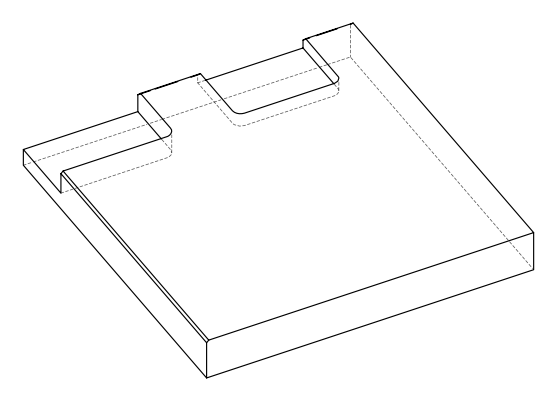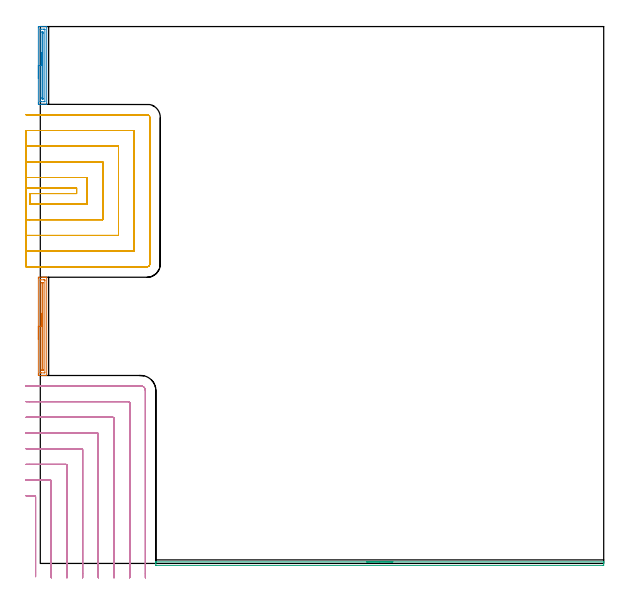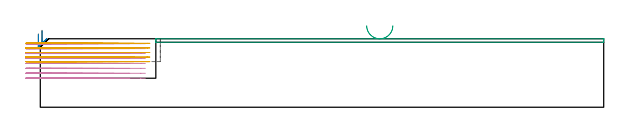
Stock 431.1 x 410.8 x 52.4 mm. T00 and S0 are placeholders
(PLAN: 5 operations, 1 tool changes, 45.1 min)
(1 AREA_MILL | FG_CHAMFER_SURFACE | UGT0205_001 | 1.97 min | 1706 mm3)
(2 AREA_MILL_1 | FG_CHAMFER_SURFACE_1 | UGT0205_001 | 1.59 min | 1303 mm3)
(3 AREA_MILL_2 | FG_CHAMFER_SURFACE_2 | UGT0205_001 | 2.9 min | 1255 mm3)
(4 MILL_CORNER_NOTCH_RECTANGULAR | CORNER_NOTCH_RECTANGULAR | UGT0201_008 | Follow Part, ap 4, ae 75% | 21.51 min | 382984 mm3)
(5 MILL_SLOT | SLOT_PARTIAL_RECTANGULAR | UGT0201_008 | Follow Part, ap 4, ae 75% | 17.11 min | 211652 mm3)
(TOOL UGT0205_001 | Chamfer Mill 20 x 3 x 45 deg. | D20 FL50 Z2)
(TOOL UGT0201_008 | End Mill 16 mm | D16 FL32 Z4)
(OP 1 AREA_MILL)
G17 G21 G94 G90
T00 M6
G54
G17 G0 G90 X-1.5 Y171.4 S1061 M3
G43 Z62.4 H0
Z56.
G94 G1 Y171.438 Z55.128 F250.
Y171.552 Z54.263
Y171.741 Z53.412
Y172.003 Z52.58
Y172.337 Z51.774
Y172.74 Z51.
Y173.208 Z50.264
Y173.74 Z49.572
Y174.329 Z48.929
Y174.972 Z48.34
Y175.664 Z47.808
Y176.4 Z47.34
Y177.174 Z46.937
Y177.98 Z46.603
Y178.812 Z46.341
Y179.664 Z46.152
Y180.528 Z46.038
Y181.4 Z46.
Y218.053
X-1.499 Y218.405 Z46.001
X-1.493 Y218.938 Z46.004
X-1.491 Y218.992 Z46.005
X-0.963 Y219. Z46.533
X1.7 Z49.194
X2.291 Z49.788
X2.588 Z50.084
X3.179 Z50.675
X3.475 Z50.97
X4.068 Z51.567
X4.363 Z51.862
X4.542 Z52.041
X4.857 Y218.99 Z52.349
X4.873 Y218.978 Z52.365
X4.896 Y218.951 Z52.39
X4.9 Y218.851 Z52.4
Y143.949
X4.896 Y143.849 Z52.39
X4.873 Y143.822 Z52.365
X4.858 Y143.81 Z52.349
X4.541 Y143.8 Z52.04
X4.068 Z51.567
X3.475 Z50.97
X2.291 Z49.788
X1.7 Z49.194
X-0.963 Y143.801 Z46.533
X-1.205 Y143.803 Z46.291
X-1.491 Y143.808 Z46.005
X-1.493 Y143.862 Z46.004
X-1.498 Y144.395 Z46.002
X-1.5 Y144.935 Z46.
Y181.4
X-0.086 Z47.414
Y216.632
X-0.075 Y216.99 Z47.425
X0.437 Y216.999 Z47.937
X2.588 Y217. Z50.088
X3.101 Y216.998 Z50.601
X3.475 Y216.99 Z50.975
X3.485 Y216.622 Z50.985
X3.486 Y216.611 Z50.986
Y146.168
X3.475 Y145.81 Z50.975
X2.962 Y145.802 Z50.462
X0.812 Y145.8 Z48.312
X0.299 Y145.802 Z47.799
X-0.075 Y145.81 Z47.425
X-0.086 Y146.178 Z47.414
Y146.189
Y181.4
X1.328 Z48.828
X1.329 Y214.32 Z48.829
X1.33 Y214.838 Z48.83
X1.332 Y214.932 Z48.832
X1.335 Y214.976 Z48.835
X1.338 Y214.99 Z48.838
X1.379 Y214.993 Z48.879
X1.54 Y214.999 Z49.04
X1.7 Z49.2
X1.861 Y214.998 Z49.361
X1.968 Y214.995 Z49.468
X2.052 Y214.99 Z49.552
X2.065 Y214.978 Z49.565
X2.067 Y214.962 Z49.567
X2.069 Y214.838 Z49.569
X2.071 Y214.466 Z49.571
Y148.48
X2.07 Y147.962 Z49.57
X2.068 Y147.869 Z49.568
X2.065 Y147.824 Z49.565
X2.062 Y147.81 Z49.562
X2.021 Y147.807 Z49.521
X1.86 Y147.801 Z49.36
X1.7 Z49.2
X1.539 Y147.802 Z49.039
X1.432 Y147.805 Z48.932
X1.348 Y147.81 Z48.848
X1.335 Y147.822 Z48.835
X1.333 Y147.838 Z48.833
X1.331 Y147.962 Z48.831
X1.329 Y148.335 Z48.829
X1.328 Y181.4 Z48.828
Y182.272 Z48.866
Y183.136 Z48.98
Y183.988 Z49.169
Y184.82 Z49.431
Y185.626 Z49.765
Y186.4 Z50.168
Y187.136 Z50.637
Y187.828 Z51.168
Y188.471 Z51.757
Y189.06 Z52.401
Y189.592 Z53.093
Y190.06 Z53.828
Y190.463 Z54.602
Y190.797 Z55.408
Y191.059 Z56.24
Y191.248 Z57.092
Y191.362 Z57.957
Y191.4 Z58.828
G0 Z62.4
M5
M2
(OP 2 AREA_MILL_1)
G17 G21 G94 G90
T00 M6
G54
G17 G0 G90 X-1.5 Y371.05 S1061 M3
G43 Z62.4 H0
Z56.
G94 G1 Y371.088 Z55.128 F250.
Y371.202 Z54.263
Y371.391 Z53.412
Y371.653 Z52.58
Y371.987 Z51.774
Y372.39 Z51.
Y372.858 Z50.264
Y373.39 Z49.572
Y373.979 Z48.929
Y374.622 Z48.34
Y375.314 Z47.808
Y376.05 Z47.34
Y376.824 Z46.937
Y377.63 Z46.603
Y378.462 Z46.341
Y379.313 Z46.152
Y380.178 Z46.038
Y381.05 Z46.
Y409.936
X-1.498 Y410.286 Z46.002
X-1.491 Y410.793 Z46.005
X-1.475 Y410.797 Z46.021
X-0.963 Y410.8 Z46.532
X-0.59 Z46.904
X-0.075 Z47.419
X0.67 Z48.168
X0.812 Z48.31
X4.728 Z52.226
X4.886 Y410.793 Z52.38
X4.896 Y410.791 Z52.39
X4.9 Y410.729 Z52.4
Y351.371
X4.896 Y351.309 Z52.39
X4.886 Y351.307 Z52.38
X4.727 Y351.3 Z52.226
X0.67 Z48.168
X-0.075 Z47.419
X-1.206 Y351.301 Z46.289
X-1.475 Y351.303 Z46.02
X-1.491 Y351.307 Z46.005
X-1.497 Y351.814 Z46.003
X-1.5 Y352.35 Z46.
Y381.05
X-0.086 Z47.414
X-0.085 Y408.524 Z47.415
X-0.075 Y408.79 Z47.425
X0.527 Y408.798 Z48.027
X2.588 Y408.799 Z50.088
X3.191 Y408.797 Z50.691
X3.475 Y408.79 Z50.975
X3.485 Y408.514 Z50.985
X3.486 Y408.504 Z50.986
X3.485 Y353.576 Z50.985
X3.475 Y353.31 Z50.975
X2.873 Y353.301 Z50.373
X0.812 Z48.312
X0.208 Y353.303 Z47.708
X-0.075 Y353.31 Z47.425
X-0.085 Y353.586 Z47.415
X-0.086 Y353.596 Z47.414
Y381.05
X1.328 Z48.828
X1.329 Y406.226 Z48.829
X1.333 Y406.742 Z48.833
X1.335 Y406.779 Z48.835
X1.468 Y406.792 Z48.968
X1.584 Y406.798 Z49.084
X1.643 Y406.799 Z49.143
X1.7 Y406.793 Z49.2
X2.064 Y406.742 Z49.564
X2.069 Y406.374 Z49.569
X2.071 Y405.856 Z49.571
Y405.485
Y355.874
X2.067 Y355.358 Z49.567
X2.065 Y355.321 Z49.565
X1.932 Y355.308 Z49.432
X1.816 Y355.302 Z49.316
X1.757 Y355.301 Z49.257
X1.7 Y355.307 Z49.2
X1.335 Y355.358 Z48.835
X1.331 Y355.726 Z48.831
X1.329 Y356.244 Z48.829
X1.328 Y356.615 Z48.828
Y381.05
Y381.922 Z48.866
Y382.786 Z48.98
Y383.638 Z49.169
Y384.47 Z49.432
Y385.276 Z49.765
Y386.05 Z50.168
Y386.786 Z50.637
Y387.478 Z51.168
Y388.121 Z51.757
Y388.71 Z52.401
Y389.241 Z53.093
Y389.71 Z53.828
Y390.113 Z54.602
Y390.447 Z55.408
Y390.709 Z56.24
Y390.898 Z57.092
Y391.012 Z57.957
Y391.05 Z58.828
G0 Z62.4
M5
M2
(OP 3 AREA_MILL_2)
G17 G21 G94 G90
T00 M6
G54
G17 G0 G90 X249.75 Y1.199 S1061 M3
G43 Z62.4 H0
Z62.399
G94 G1 X249.788 Z61.527 F250.
X249.902 Z60.662
X250.091 Z59.811
X250.353 Z58.979
X250.687 Z58.173
X251.09 Z57.399
X251.559 Z56.663
X252.09 Z55.971
X252.679 Z55.328
X253.322 Z54.738
X254.014 Z54.207
X254.75 Z53.739
X255.524 Z53.336
X256.33 Z53.002
X257.162 Z52.74
X258.014 Z52.551
X258.879 Z52.437
X259.75 Z52.399
X430.922 Y1.198 Z52.398
X431.015 Y1.2 Z52.395
X431.097 Y1.194 Z52.385
X431.1 Z52.384
Y0.827 Z52.027
Y0.553 Z51.753
Y-0.15 Z51.045
Y-1.384 Z49.813
X431.097 Y-1.491 Z49.705
X430.685 Y-1.5 Z49.7
X89.025
X88.814 Y-1.498 Z49.702
X88.403 Y-1.491 Z49.705
X88.4 Y-1.384 Z49.813
Y-0.15 Z51.045
Y0.553 Z51.753
Y0.828 Z52.027
X88.406 Y1.19 Z52.381
X88.408 Y1.197 Z52.388
X88.578 Y1.2 Z52.4
X259.75 Y1.199 Z52.399
X260.622 Z52.437
X261.487 Z52.551
X262.338 Z52.74
X263.17 Z53.002
X263.976 Z53.336
X264.75 Z53.739
X265.486 Z54.207
X266.178 Z54.738
X266.821 Z55.328
X267.411 Z55.971
X267.942 Z56.663
X268.41 Z57.399
X268.813 Z58.173
X269.147 Z58.979
X269.409 Z59.811
X269.598 Z60.662
X269.712 Z61.527
X269.75 Z62.399
G0 Z62.4
M5
M2
(OP 4 MILL_CORNER_NOTCH_RECTANGULAR)
G17 G21 G94 G90
T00 M6
G54
G17 G0 G90 X-3.6 Y-10.144 S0 M3
G43 Z62.4 H0
Z48.625
G94 G1 Y-7.144 F250.
Y51.007 F500.
G3 X-4.393 Y51.8 R0.8
G1 X-8.
X-11. F250.
G0 Z62.4
X8.4 Y-11.
Z48.625
G1 Y-8.
Y63.006 F500.
G3 X7.606 Y63.8 R0.8
G1 X-8.
X-11. F250.
G0 Z62.4
X20.4 Y-11.
Z48.625
G1 Y-8.
Y75.006 F500.
G3 X19.606 Y75.8 R0.8
G1 X-8.
X-11. F250.
G0 Z62.4
X32.4 Y-11.
Z48.625
G1 Y-8.
Y87.005 F500.
G3 X31.605 Y87.8 R0.8
G1 X-8.
X-11. F250.
G0 Z62.4
X44.4 Y-11.
Z48.625
G1 Y-8.
Y99.005 F500.
G3 X43.605 Y99.8 R0.8
G1 X-8.
X-11. F250.
G0 Z62.4
X56.4 Y-11.
Z48.625
G1 Y-8.
Y111.005 F500.
G3 X55.605 Y111.8 R0.8
G1 X-8.
X-11. F250.
G0 Z62.4
X68.4 Y-11.
Z48.625
G1 Y-8.
Y123.004 F500.
G3 X67.604 Y123.8 R0.8
G1 X-8.
X-11. F250.
G0 Z62.4
X80.4 Y-11.
Z48.625
G1 Y-8.
Y132.3 F500.
G3 X76.9 Y135.8 R3.5
G1 X-8.
X-11. F250.
G0 Z62.4
X-3.6 Y-10.144
Z44.85
G1 Y-7.144
Y51.007 F500.
G3 X-4.393 Y51.8 R0.8
G1 X-8.
X-11. F250.
G0 Z62.4
X8.4 Y-11.
Z44.85
G1 Y-8.
Y63.006 F500.
G3 X7.606 Y63.8 R0.8
G1 X-8.
X-11. F250.
G0 Z62.4
X20.4 Y-11.
Z44.85
G1 Y-8.
Y75.006 F500.
G3 X19.606 Y75.8 R0.8
G1 X-8.
X-11. F250.
G0 Z62.4
X32.4 Y-11.
Z44.85
G1 Y-8.
Y87.005 F500.
G3 X31.605 Y87.8 R0.8
G1 X-8.
X-11. F250.
G0 Z62.4
X44.4 Y-11.
Z44.85
G1 Y-8.
Y99.005 F500.
G3 X43.605 Y99.8 R0.8
G1 X-8.
X-11. F250.
G0 Z62.4
X56.4 Y-11.
Z44.85
G1 Y-8.
Y111.005 F500.
G3 X55.605 Y111.8 R0.8
G1 X-8.
X-11. F250.
G0 Z62.4
X68.4 Y-11.
Z44.85
G1 Y-8.
Y123.005 F500.
G3 X67.605 Y123.8 R0.8
G1 X-8.
X-11. F250.
G0 Z62.4
X80.4 Y-11.
Z44.85
G1 Y-8.
Y132.3 F500.
G3 X76.9 Y135.8 R3.5
G1 X-8.
X-11. F250.
G0 Z62.4
X-3.6 Y-10.144
Z41.075
G1 Y-7.144
Y51.007 F500.
G3 X-4.393 Y51.8 R0.8
G1 X-8.
X-11. F250.
G0 Z62.4
X8.4 Y-11.
Z41.075
G1 Y-8.
Y63.006 F500.
G3 X7.606 Y63.8 R0.8
G1 X-8.
X-11. F250.
G0 Z62.4
X20.4 Y-11.
Z41.075
G1 Y-8.
Y75.006 F500.
G3 X19.606 Y75.8 R0.8
G1 X-8.
X-11. F250.
G0 Z62.4
X32.4 Y-11.
Z41.075
G1 Y-8.
Y87.005 F500.
G3 X31.605 Y87.8 R0.8
G1 X-8.
X-11. F250.
G0 Z62.4
X44.4 Y-11.
Z41.075
G1 Y-8.
Y99.005 F500.
G3 X43.605 Y99.8 R0.8
G1 X-8.
X-11. F250.
G0 Z62.4
X56.4 Y-11.
Z41.075
G1 Y-8.
Y111.005 F500.
G3 X55.605 Y111.8 R0.8
G1 X-8.
X-11. F250.
G0 Z62.4
X68.4 Y-11.
Z41.075
G1 Y-8.
Y123.005 F500.
G3 X67.605 Y123.8 R0.8
G1 X-8.
X-11. F250.
G0 Z62.4
X80.4 Y-11.
Z41.075
G1 Y-8.
Y132.3 F500.
G3 X76.9 Y135.8 R3.5
G1 X-8.
X-11. F250.
G0 Z62.4
X-3.6 Y-10.144
Z37.3
G1 Y-7.144
Y51.007 F500.
G3 X-4.393 Y51.8 R0.8
G1 X-8.
X-11. F250.
G0 Z62.4
X8.4 Y-11.
Z37.3
G1 Y-8.
Y63.006 F500.
G3 X7.606 Y63.8 R0.8
G1 X-8.
X-11. F250.
G0 Z62.4
X20.4 Y-11.
Z37.3
G1 Y-8.
Y75.006 F500.
G3 X19.606 Y75.8 R0.8
G1 X-8.
X-11. F250.
G0 Z62.4
X32.4 Y-11.
Z37.3
G1 Y-8.
Y87.005 F500.
G3 X31.605 Y87.8 R0.8
G1 X-8.
X-11. F250.
G0 Z62.4
X44.4 Y-11.
Z37.3
G1 Y-8.
Y99.005 F500.
G3 X43.605 Y99.8 R0.8
G1 X-8.
X-11. F250.
G0 Z62.4
X56.4 Y-11.
Z37.3
G1 Y-8.
Y111.005 F500.
G3 X55.605 Y111.8 R0.8
G1 X-8.
X-11. F250.
G0 Z62.4
X68.4 Y-11.
Z37.3
G1 Y-8.
Y123.005 F500.
G3 X67.605 Y123.8 R0.8
G1 X-8.
X-11. F250.
G0 Z62.4
X80.4 Y-11.
Z37.3
G1 Y-8.
Y132.3 F500.
G3 X76.9 Y135.8 R3.5
G1 X-8.
X-11. F250.
G0 Z62.4
X-3.6 Y-10.144
Z33.525
G1 Y-7.144
Y51.007 F500.
G3 X-4.393 Y51.8 R0.8
G1 X-8.
X-11. F250.
G0 Z62.4
X8.4 Y-11.
Z33.525
G1 Y-8.
Y63.006 F500.
G3 X7.606 Y63.8 R0.8
G1 X-8.
X-11. F250.
G0 Z62.4
X20.4 Y-11.
Z33.525
G1 Y-8.
Y75.006 F500.
G3 X19.606 Y75.8 R0.8
G1 X-8.
X-11. F250.
G0 Z62.4
X32.4 Y-11.
Z33.525
G1 Y-8.
Y87.005 F500.
G3 X31.605 Y87.8 R0.8
G1 X-8.
X-11. F250.
G0 Z62.4
X44.4 Y-11.
Z33.525
G1 Y-8.
Y99.005 F500.
G3 X43.605 Y99.8 R0.8
G1 X-8.
X-11. F250.
G0 Z62.4
X56.4 Y-11.
Z33.525
G1 Y-8.
Y111.005 F500.
G3 X55.605 Y111.8 R0.8
G1 X-8.
X-11. F250.
G0 Z62.4
X68.4 Y-11.
Z33.525
G1 Y-8.
Y123.005 F500.
G3 X67.605 Y123.8 R0.8
G1 X-8.
X-11. F250.
G0 Z62.4
X80.4 Y-11.
Z33.525
G1 Y-8.
Y132.3 F500.
G3 X76.9 Y135.8 R3.5
G1 X-8.
X-11. F250.
G0 Z62.4
X-3.6 Y-10.144
Z29.75
G1 Y-7.144
Y51.007 F500.
G3 X-4.393 Y51.8 R0.8
G1 X-8.
X-11. F250.
G0 Z62.4
X8.4 Y-11.
Z29.75
G1 Y-8.
Y63.006 F500.
G3 X7.606 Y63.8 R0.8
G1 X-8.
X-11. F250.
G0 Z62.4
X20.4 Y-11.
Z29.75
G1 Y-8.
Y75.006 F500.
G3 X19.606 Y75.8 R0.8
G1 X-8.
X-11. F250.
G0 Z62.4
X32.4 Y-11.
Z29.75
G1 Y-8.
Y87.005 F500.
G3 X31.605 Y87.8 R0.8
G1 X-8.
X-11. F250.
G0 Z62.4
X44.4 Y-11.
Z29.75
G1 Y-8.
Y99.005 F500.
G3 X43.605 Y99.8 R0.8
G1 X-8.
X-11. F250.
G0 Z62.4
X56.4 Y-11.
Z29.75
G1 Y-8.
Y111.005 F500.
G3 X55.605 Y111.8 R0.8
G1 X-8.
X-11. F250.
G0 Z62.4
X68.4 Y-11.
Z29.75
G1 Y-8.
Y123.005 F500.
G3 X67.605 Y123.8 R0.8
G1 X-8.
X-11. F250.
G0 Z62.4
X80.4 Y-11.
Z29.75
G1 Y-8.
Y132.3 F500.
G3 X76.9 Y135.8 R3.5
G1 X-8.
X-11. F250.
G0 Z62.4
X-3.6 Y-10.144
Z25.975
G1 Y-7.144
Y51.007 F500.
G3 X-4.393 Y51.8 R0.8
G1 X-8.
X-11. F250.
G0 Z62.4
X8.4 Y-11.
Z25.975
G1 Y-8.
Y63.006 F500.
G3 X7.606 Y63.8 R0.8
G1 X-8.
X-11. F250.
G0 Z62.4
X20.4 Y-11.
Z25.975
G1 Y-8.
Y75.006 F500.
G3 X19.606 Y75.8 R0.8
G1 X-8.
X-11. F250.
G0 Z62.4
X32.4 Y-11.
Z25.975
G1 Y-8.
Y87.005 F500.
G3 X31.605 Y87.8 R0.8
G1 X-8.
X-11. F250.
G0 Z62.4
X44.4 Y-11.
Z25.975
G1 Y-8.
Y99.005 F500.
G3 X43.605 Y99.8 R0.8
G1 X-8.
X-11. F250.
G0 Z62.4
X56.4 Y-11.
Z25.975
G1 Y-8.
Y111.005 F500.
G3 X55.605 Y111.8 R0.8
G1 X-8.
X-11. F250.
G0 Z62.4
X68.4 Y-11.
Z25.975
G1 Y-8.
Y123.005 F500.
G3 X67.605 Y123.8 R0.8
G1 X-8.
X-11. F250.
G0 Z62.4
X80.4 Y-11.
Z25.975
G1 Y-8.
Y132.3 F500.
G3 X76.9 Y135.8 R3.5
G1 X-8.
X-11. F250.
G0 Z62.4
X-3.6 Y-10.144
Z22.2
G1 Y-7.144
Y51.007 F500.
G3 X-4.393 Y51.8 R0.8
G1 X-8.
X-11. F250.
G0 Z62.4
X8.4 Y-11.
Z22.2
G1 Y-8.
Y63.006 F500.
G3 X7.606 Y63.8 R0.8
G1 X-8.
X-11. F250.
G0 Z62.4
X20.4 Y-11.
Z22.2
G1 Y-8.
Y75.006 F500.
G3 X19.606 Y75.8 R0.8
G1 X-8.
X-11. F250.
G0 Z62.4
X32.4 Y-11.
Z22.2
G1 Y-8.
Y87.005 F500.
G3 X31.605 Y87.8 R0.8
G1 X-8.
X-11. F250.
G0 Z62.4
X44.4 Y-11.
Z22.2
G1 Y-8.
Y99.005 F500.
G3 X43.605 Y99.8 R0.8
G1 X-8.
X-11. F250.
G0 Z62.4
X56.4 Y-11.
Z22.2
G1 Y-8.
Y111.005 F500.
G3 X55.605 Y111.8 R0.8
G1 X-8.
X-11. F250.
G0 Z62.4
X68.4 Y-11.
Z22.2
G1 Y-8.
Y123.005 F500.
G3 X67.605 Y123.8 R0.8
G1 X-8.
X-11. F250.
G0 Z62.4
X80.4 Y-11.
Z22.2
G1 Y-8.
Y132.3 F500.
G3 X76.9 Y135.8 R3.5
G1 X-8.
X-11. F250.
G0 Z62.4
M5
M2
(OP 5 MILL_SLOT)
G17 G21 G94 G90
T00 M6
G54
G17 G0 G90 X-11. Y287.3 S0 M3
G43 Z62.4 H0
Z48.9
G94 G1 X-8. F250.
X27.8 F500.
Y283.
X-8.
Y275.
X35.8
Y295.3
X-8.
X-11. F250.
Y263.
X-8.
X47.8 F500.
Y307.3
X-8.
X-11. F250.
Y251.
X-8.
X59.8 F500.
Y319.3
X-8.
X-11. F250.
Y239.
X-8.
X71.8 F500.
Y331.3
X-8.
X-11. F250.
Y227.
X-8.
X81.8 F500.
G3 X83.8 Y229. R2.
G1 Y341.3
G3 X81.8 Y343.3 R2.
G1 X-8.
X-11. F250.
G0 Y287.3 Z45.4
G1 X-8.
X27.8 F500.
Y283.
X-8.
Y275.
X35.8
Y295.3
X-8.
X-11. F250.
Y263.
X-8.
X47.8 F500.
Y307.3
X-8.
X-11. F250.
Y251.
X-8.
X59.8 F500.
Y319.3
X-8.
X-11. F250.
Y239.
X-8.
X71.8 F500.
Y331.3
X-8.
X-11. F250.
Y227.
X-8.
X81.8 F500.
G3 X83.8 Y229. R2.
G1 Y341.3
G3 X81.8 Y343.3 R2.
G1 X-8.
X-11. F250.
G0 Y287.3 Z41.9
G1 X-8.
X27.8 F500.
Y283.
X-8.
Y275.
X35.8
Y295.3
X-8.
X-11. F250.
Y263.
X-8.
X47.8 F500.
Y307.3
X-8.
X-11. F250.
Y251.
X-8.
X59.8 F500.
Y319.3
X-8.
X-11. F250.
Y239.
X-8.
X71.8 F500.
Y331.3
X-8.
X-11. F250.
Y227.
X-8.
X81.8 F500.
G3 X83.8 Y229. R2.
G1 Y341.3
G3 X81.8 Y343.3 R2.
G1 X-8.
X-11. F250.
G0 Y287.3 Z38.4
G1 X-8.
X27.8 F500.
Y283.
X-8.
Y275.
X35.8
Y295.3
X-8.
X-11. F250.
Y263.
X-8.
X47.8 F500.
Y307.3
X-8.
X-11. F250.
Y251.
X-8.
X59.8 F500.
Y319.3
X-8.
X-11. F250.
Y239.
X-8.
X71.8 F500.
Y331.3
X-8.
X-11. F250.
Y227.
X-8.
X81.8 F500.
G3 X83.8 Y229. R2.
G1 Y341.3
G3 X81.8 Y343.3 R2.
G1 X-8.
X-11. F250.
G0 Y287.3 Z34.9
G1 X-8.
X27.8 F500.
Y283.
X-8.
Y275.
X35.8
Y295.3
X-8.
X-11. F250.
Y263.
X-8.
X47.8 F500.
Y307.3
X-8.
X-11. F250.
Y251.
X-8.
X59.8 F500.
Y319.3
X-8.
X-11. F250.
Y239.
X-8.
X71.8 F500.
Y331.3
X-8.
X-11. F250.
Y227.
X-8.
X81.8 F500.
G3 X83.8 Y229. R2.
G1 Y341.3
G3 X81.8 Y343.3 R2.
G1 X-8.
X-11. F250.
G0 Z62.4
M5
M2
